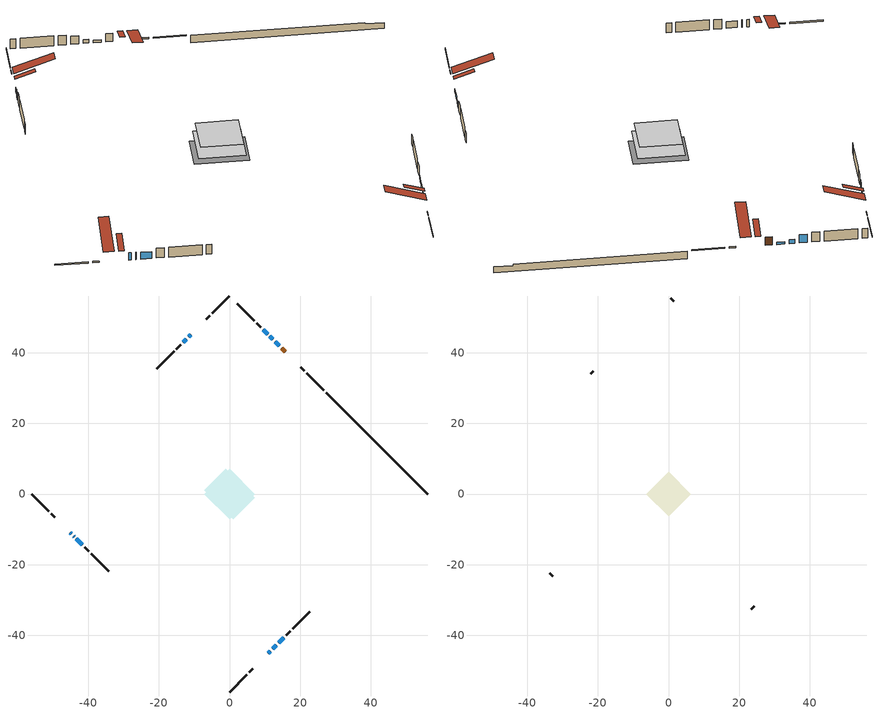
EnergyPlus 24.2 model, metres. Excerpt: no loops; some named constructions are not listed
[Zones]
conditioned space
 floor adiabatic (AdiabaticFloorConstruction): -7.08,0 0,7.08 7.08,0 0,-7.08 z0.9
 floor foundation (Slab1 construction): -7.17,1.09 -1.09,7.17 7.17,-1.09 1.09,-7.17 z-0.98
 wall outside (RimJoist1 construction): 0,-56.08 4.95,-51.14 / -56.08,0 -51.14,-4.95 / 0,56.08 -4.95,51.14 / 26.76,29.32 21.81,34.27 z0.9:1.2
 wall outside (RimJoist2 construction): 5.6,-50.48 6.53,-49.55 / -50.48,-5.6 -49.55,-6.53 / -5.6,50.48 -6.53,49.55 / 21.16,34.93 20.23,35.86 z0.9:1.2
 wall outside (AdiabaticWallConstruction 1): 15.83,40.25 14.79,41.29 z0.9:2.93
 wall outside (AdiabaticWallConstruction): -45.15,-10.93 -44.77,-11.31 / -44.12,-11.97 -44.01,-12.08 z0.9:2.73; 14.14,41.94 12.92,43.16 / 10.93,-45.15 11.54,-44.54 z0.9:1.49; 12.26,43.82 11.45,44.63 z0.9:1.84; 10.8,45.28 9.57,46.51 z0.9:2.93; -10.93,45.15 -11.53,44.55 / 12.2,-43.88 13.22,-42.86 z0.9:1.87; -12.18,43.9 -13.17,42.91 / -43.35,-12.73 -41.72,-14.37 z0.9:2.6; 13.88,-42.2 15.35,-40.73 z0.9:1.61
 wall outside (Wall1 construction): 16.01,-40.07 17.2,-38.89 / -41.06,-15.02 -39.87,-16.21 / -13.83,42.25 -15.01,41.07 / 8.92,47.16 7.73,48.35 z0.9:3.34
 wall outside (Wall2 construction): 17.85,-38.23 22.8,-33.28 / -39.22,-16.87 -34.27,-21.81 / -15.67,40.41 -20.62,35.46 / 7.07,49.01 2.13,53.96 z0.9:3.34
 wall foundation (FoundationWall1 construction): 27.42,28.67,-0.98 27.42,28.67,0.9 53.21,2.87,0.9 53.21,2.87,0.53 56.08,0,0.53 56.08,0,-0.98
 window (WindowConstruction 7): -45.15,-10.93 -44.77,-11.31 z0.9:2.73
 window (WindowConstruction 9): 14.14,41.94 12.92,43.16 z0.9:1.49
 window (WindowConstruction 10): 10.93,-45.15 11.54,-44.54 z0.9:1.49
 window (WindowConstruction 8): -44.11,-11.97 -44.01,-12.07 z0.9:2.73
 window (WindowConstruction): 12.26,43.82 11.45,44.63 z0.9:1.84
 window (WindowConstruction 1): 10.8,45.28 9.57,46.51 z0.9:2.93
 window (WindowConstruction 2): -10.93,45.15 -11.53,44.56 z0.9:1.87
 window (WindowConstruction 3): -12.18,43.9 -13.17,42.91 z0.9:2.6
 window (WindowConstruction 4): 12.2,-43.88 13.22,-42.86 z0.9:1.87
 window (WindowConstruction 5): 13.88,-42.2 15.35,-40.73 z0.9:1.61
 window (WindowConstruction 6): -43.35,-12.73 -41.72,-14.37 z0.9:2.6
 door (Door): 15.83,40.26 14.79,41.29 z0.9:2.93
 ceiling adiabatic (AdiabaticFloorConstruction): 0,-7.08 7.08,0 0,7.08 -7.08,0 z0.9
 roof outside (Roof2 construction): 10.28,-45.81,3.34 7.22,-42.75,4.78 6.41,-43.55,4.78 9.47,-46.61,3.34; -45.81,-10.28,3.34 -42.75,-7.22,4.78 -43.55,-6.41,4.78 -46.61,-9.47,3.34; -10.28,45.81,3.34 -7.22,42.75,4.78 -6.41,43.55,4.78 -9.47,46.61,3.34; 16.48,39.6,3.34 13.42,36.54,4.78 14.23,35.73,4.78 17.29,38.79,3.34
attic - vented
 floor to conditioned space (Floor1 construction Reversed): -6.32,0 0,6.32 6.32,0 0,-6.32 z3.34
 wall outside (Wall3 construction): 23.46,-32.62 24.27,-31.81 / -33.61,-22.47 -32.8,-23.28 / -21.28,34.81 -22.09,33.99 / 1.47,54.61 0.66,55.42 z0.9:3.34
 roof outside (Roof1 construction): 8.81,-47.27,3.34 2.66,-41.11,6.24 1.03,-42.74,6.24 7.19,-48.89,3.34; -47.27,-8.81,3.34 -41.11,-2.66,6.24 -42.74,-1.03,6.24 -48.89,-7.19,3.34; -8.81,47.27,3.34 -2.66,41.11,6.24 -1.03,42.74,6.24 -7.19,48.89,3.34; 17.95,38.13,3.34 11.79,31.98,6.24 13.41,30.36,6.24 19.57,36.51,3.34
[Material] Roughness=Rough; Thermal Absorptance=0.9
Name | Thickness {m} | Conductivity {W/m-K} | Density {kg/m3} | Specific Heat {J/kg-K} | Solar Absorptance | Visible Absorptance
ceiling stud and cavity | 0.1397 | 0.0759935 | 65.682 | 1177.47 | 0.7 | 0.7
gypsum board | 0.0127 | 0.160291 | 801 | 837.4 | 0.6 | 0.6
[Construction]
Floor1 construction: ceiling stud and cavity, gypsum board
[EnergyManagementSystem:OutputVariable] Type of Data in Variable=Summed; Update Frequency=ZoneTimestep; Units=J
Name | EMS Variable | EMS Program or Subroutine
Energy Management System Output Variable 35 | loads_clg_floors | component_loads_program
Energy Management System Output Variable 36 | loads_clg_slabs | component_loads_program
Energy Management System Output Variable 37 | loads_clg_internal_mass | component_loads_program
Energy Management System Output Variable 38 | loads_clg_infil | component_loads_program
Energy Management System Output Variable 39 | loads_clg_natvent | component_loads_program
Energy Management System Output Variable 40 | loads_clg_mechvent | component_loads_program
Energy Management System Output Variable 41 | loads_clg_whf | component_loads_program
Energy Management System Output Variable 42 | loads_clg_ducts | component_loads_program
Energy Management System Output Variable 43 | loads_clg_intgains | component_loads_program
Energy Management System Output Variable 44 | loads_clg_lighting | component_loads_program
Energy Management System Output Variable 45 | loads_htg_tot | total_loads_program
Energy Management System Output Variable 46 | loads_clg_tot | total_loads_program
[Schedule:Day:Interval]
interior lighting schedule day: No, 01:00, 0.108182, 04:00, 0.0901515, 05:00, 0.0991667, 06:00, 0.162273, 07:00, 0.270455, 08:00, 0.342576, 10:00, 0.369621, 11:00, 0.351591, 12:00, 0.333561, 13:00, 0.324545, 14:00, 0.31553, 15:00, 0.333561, 16:00, 0.369621, 17:00, 0.450758, 18:00, 0.585985, 19:00, 0.775303, 20:00, 0.955606, 21:00, 0.991667, 22:00, 0.712197, 23:00, 0.360606, 24:00, 0.162273
interior lighting schedule day 1: No, 01:00, 0.100909, 04:00, 0.0840909, 05:00, 0.0925, 06:00, 0.151364, 07:00, 0.252273, 08:00, 0.319545, 10:00, 0.344773, 11:00, 0.327955, 12:00, 0.311136, 13:00, 0.302727, 14:00, 0.294318, 15:00, 0.311136, 16:00, 0.344773, 17:00, 0.420455, 18:00, 0.546591, 19:00, 0.723182, 20:00, 0.891364, 21:00, 0.925, 22:00, 0.664318, 23:00, 0.336364, 24:00, 0.151364
interior lighting schedule day 2: No, 01:00, 0.0927273, 04:00, 0.0772727, 05:00, 0.085, 06:00, 0.139091, 07:00, 0.231818, 08:00, 0.293636, 10:00, 0.316818, 11:00, 0.301364, 12:00, 0.285909, 13:00, 0.278182, 14:00, 0.270455, 15:00, 0.285909, 16:00, 0.316818, 17:00, 0.386364, 18:00, 0.502273, 19:00, 0.664545, 20:00, 0.819091, 21:00, 0.85, 22:00, 0.610455, 23:00, 0.309091, 24:00, 0.139091
interior lighting schedule day 3: No, 01:00, 0.0845455, 04:00, 0.0704545, 05:00, 0.0775, 06:00, 0.126818, 07:00, 0.211364, 08:00, 0.267727, 10:00, 0.288864, 11:00, 0.274773, 12:00, 0.260682, 13:00, 0.253636, 14:00, 0.246591, 15:00, 0.260682, 16:00, 0.288864, 17:00, 0.352273, 18:00, 0.457955, 19:00, 0.605909, 20:00, 0.746818, 21:00, 0.775, 22:00, 0.556591, 23:00, 0.281818, 24:00, 0.126818
interior lighting schedule day 4: No, 01:00, 0.0763636, 04:00, 0.0636364, 05:00, 0.07, 06:00, 0.114545, 07:00, 0.190909, 08:00, 0.241818, 10:00, 0.260909, 11:00, 0.248182, 12:00, 0.235455, 13:00, 0.229091, 14:00, 0.222727, 15:00, 0.235455, 16:00, 0.260909, 17:00, 0.318182, 18:00, 0.413636, 19:00, 0.547273, 20:00, 0.674545, 21:00, 0.7, 22:00, 0.502727, 23:00, 0.254545, 24:00, 0.114545
interior lighting schedule day 5: No, 01:00, 0.0727273, 04:00, 0.0606061, 05:00, 0.0666667, 06:00, 0.109091, 07:00, 0.181818, 08:00, 0.230303, 10:00, 0.248485, 11:00, 0.236364, 12:00, 0.224242, 13:00, 0.218182, 14:00, 0.212121, 15:00, 0.224242, 16:00, 0.248485, 17:00, 0.30303, 18:00, 0.393939, 19:00, 0.521212, 20:00, 0.642424, 21:00, 0.666667, 22:00, 0.478788, 23:00, 0.242424, 24:00, 0.109091
interior lighting schedule day 6: No, 01:00, 0.0745455, 04:00, 0.0621212, 05:00, 0.0683333, 06:00, 0.111818, 07:00, 0.186364, 08:00, 0.236061, 10:00, 0.254697, 11:00, 0.242273, 12:00, 0.229848, 13:00, 0.223636, 14:00, 0.217424, 15:00, 0.229848, 16:00, 0.254697, 17:00, 0.310606, 18:00, 0.403788, 19:00, 0.534242, 20:00, 0.658485, 21:00, 0.683333, 22:00, 0.490758, 23:00, 0.248485, 24:00, 0.111818
interior lighting schedule day 7: No, 01:00, 0.08, 04:00, 0.0666667, 05:00, 0.0733333, 06:00, 0.12, 07:00, 0.2, 08:00, 0.253333, 10:00, 0.273333, 11:00, 0.26, 12:00, 0.246667, 13:00, 0.24, 14:00, 0.233333, 15:00, 0.246667, 16:00, 0.273333, 17:00, 0.333333, 18:00, 0.433333, 19:00, 0.573333, 20:00, 0.706667, 21:00, 0.733333, 22:00, 0.526667, 23:00, 0.266667, 24:00, 0.12
interior lighting schedule day 8: No, 01:00, 0.0890909, 04:00, 0.0742424, 05:00, 0.0816667, 06:00, 0.133636, 07:00, 0.222727, 08:00, 0.282121, 10:00, 0.304394, 11:00, 0.289545, 12:00, 0.274697, 13:00, 0.267273, 14:00, 0.259848, 15:00, 0.274697, 16:00, 0.304394, 17:00, 0.371212, 18:00, 0.482576, 19:00, 0.638485, 20:00, 0.78697, 21:00, 0.816667, 22:00, 0.586515, 23:00, 0.29697, 24:00, 0.133636
interior lighting schedule day 9: No, 01:00, 0.0972727, 04:00, 0.0810606, 05:00, 0.0891667, 06:00, 0.145909, 07:00, 0.243182, 08:00, 0.30803, 10:00, 0.332348, 11:00, 0.316136, 12:00, 0.299924, 13:00, 0.291818, 14:00, 0.283712, 15:00, 0.299924, 16:00, 0.332348, 17:00, 0.405303, 18:00, 0.526894, 19:00, 0.697121, 20:00, 0.859242, 21:00, 0.891667, 22:00, 0.640379, 23:00, 0.324242, 24:00, 0.145909
interior lighting schedule day 10: No, 01:00, 0.105455, 04:00, 0.0878788, 05:00, 0.0966667, 06:00, 0.158182, 07:00, 0.263636, 08:00, 0.333939, 10:00, 0.360303, 11:00, 0.342727, 12:00, 0.325152, 13:00, 0.316364, 14:00, 0.307576, 15:00, 0.325152, 16:00, 0.360303, 17:00, 0.439394, 18:00, 0.571212, 19:00, 0.755758, 20:00, 0.931515, 21:00, 0.966667, 22:00, 0.694242, 23:00, 0.351515, 24:00, 0.158182
interior lighting schedule day 11: No, 01:00, 0.109091, 04:00, 0.0909091, 05:00, 0.1, 06:00, 0.163636, 07:00, 0.272727, 08:00, 0.345455, 10:00, 0.372727, 11:00, 0.354545, 12:00, 0.336364, 13:00, 0.327273, 14:00, 0.318182, 15:00, 0.336364, 16:00, 0.372727, 17:00, 0.454545, 18:00, 0.590909, 19:00, 0.781818, 20:00, 0.963636, 21:00, 1, 22:00, 0.718182, 23:00, 0.363636, 24:00, 0.163636
interior lighting schedule default day; occupants schedule default day; clothes dryer schedule default day; cooking range schedule default day; mech vent range fan 0 schedule default day; misc plug loads schedule default day; general water use schedule default day; heating setpoint default day; cooling setpoint default day; clothes dryer exhaust 0 schedule default day; cooling season schedule day; cooling season schedule day 2; cooling season schedule default day; exterior lighting schedule default day; natural vent schedule default day: No, 24:00, 0
occupants schedule day: No, 05:00, 0.426829, 06:00, 0.719512, 07:00, 1, 08:00, 0.670732, 09:00, 0.329268, 14:00, 0.170732, 15:00, 0.231707, 16:00, 0.329268, 17:00, 0.5, 18:00, 0.670732, 19:00, 0.829268, 21:00, 1, 22:00, 0.853659, 23:00, 0.646341, 24:00, 0.426829
clothes dryer schedule day; clothes dryer exhaust 0 schedule day: No, 01:00, 0.123457, 02:00, 0.0740741, 03:00, 0.0493827, 04:00, 0.0246914, 05:00, 0.0493827, 06:00, 0.0740741, 07:00, 0.197531, 08:00, 0.395062, 09:00, 0.592593, 10:00, 0.839506, 11:00, 0.962963, 12:00, 1, 13:00, 0.91358, 14:00, 0.82716, 15:00, 0.716049, 16:00, 0.753086, 17:00, 0.679012, 18:00, 0.666667, 20:00, 0.62963, 21:00, 0.641975, 22:00, 0.666667, 23:00, 0.54321, 24:00, 0.296296
cooking range schedule day: No, 05:00, 0.0597015, 06:00, 0.11194, 07:00, 0.171642, 08:00, 0.291045, 11:00, 0.343284, 12:00, 0.402985, 13:00, 0.462687, 14:00, 0.343284, 15:00, 0.291045, 16:00, 0.402985, 17:00, 0.567164, 18:00, 1, 19:00, 0.850746, 20:00, 0.432836, 21:00, 0.291045, 22:00, 0.231343, 23:00, 0.171642, 24:00, 0.11194
mech vent range fan 0 schedule day: No, 18:00, 0, 19:00, 1, 20:00, 0.2, 24:00, 0
misc plug loads schedule day: No, 06:00, 0.705882, 07:00, 0.745098, 08:00, 0.803922, 15:00, 0.823529, 16:00, 0.862745, 17:00, 0.921569, 18:00, 0.980392, 19:00, 1, 20:00, 0.980392, 21:00, 0.941176, 22:00, 0.862745, 23:00, 0.784314, 24:00, 0.72549
general water use schedule day: No, 01:00, 0.315068, 03:00, 0.287671, 04:00, 0.342466, 05:00, 0.369863, 06:00, 0.520548, 07:00, 0.60274, 08:00, 0.534247, 10:00, 0.506849, 11:00, 0.465753, 14:00, 0.479452, 15:00, 0.534247, 16:00, 0.589041, 17:00, 0.69863, 18:00, 0.876712, 19:00, 0.890411, 20:00, 0.986301, 21:00, 1, 22:00, 0.863014, 23:00, 0.616438, 24:00, 0.465753
heating setpoint day: No, 07:00, 18, 23:00, 21, 24:00, 18
cooling setpoint day: No, 24:00, 25
cooling season schedule day 1: No, 24:00, 1
exterior lighting schedule day: No, 01:00, 0.566667, 03:00, 0.524167, 05:00, 0.495833, 06:00, 0.5525, 07:00, 0.623333, 08:00, 0.580833, 09:00, 0.439167, 10:00, 0.354167, 12:00, 0.34, 13:00, 0.354167, 14:00, 0.396667, 15:00, 0.425, 16:00, 0.495833, 17:00, 0.623333, 18:00, 0.793333, 19:00, 0.906667, 20:00, 0.963333, 21:00, 0.991667, 22:00, 0.920833, 23:00, 0.793333, 24:00, 0.665833
exterior lighting schedule day 1: No, 01:00, 0.528571, 03:00, 0.488929, 05:00, 0.4625, 06:00, 0.515357, 07:00, 0.581429, 08:00, 0.541786, 09:00, 0.409643, 10:00, 0.330357, 12:00, 0.317143, 13:00, 0.330357, 14:00, 0.37, 15:00, 0.396429, 16:00, 0.4625, 17:00, 0.581429, 18:00, 0.74, 19:00, 0.845714, 20:00, 0.898571, 21:00, 0.925, 22:00, 0.858929, 23:00, 0.74, 24:00, 0.621071
exterior lighting schedule day 10: No, 01:00, 0.552381, 03:00, 0.510952, 05:00, 0.483333, 06:00, 0.538571, 07:00, 0.607619, 08:00, 0.56619, 09:00, 0.428095, 10:00, 0.345238, 12:00, 0.331429, 13:00, 0.345238, 14:00, 0.386667, 15:00, 0.414286, 16:00, 0.483333, 17:00, 0.607619, 18:00, 0.773333, 19:00, 0.88381, 20:00, 0.939048, 21:00, 0.966667, 22:00, 0.897619, 23:00, 0.773333, 24:00, 0.649048
exterior lighting schedule day 11: No, 01:00, 0.571429, 03:00, 0.528571, 05:00, 0.5, 06:00, 0.557143, 07:00, 0.628571, 08:00, 0.585714, 09:00, 0.442857, 10:00, 0.357143, 12:00, 0.342857, 13:00, 0.357143, 14:00, 0.4, 15:00, 0.428571, 16:00, 0.5, 17:00, 0.628571, 18:00, 0.8, 19:00, 0.914286, 20:00, 0.971429, 21:00, 1, 22:00, 0.928571, 23:00, 0.8, 24:00, 0.671429
exterior lighting schedule day 2: No, 01:00, 0.485714, 03:00, 0.449286, 05:00, 0.425, 06:00, 0.473571, 07:00, 0.534286, 08:00, 0.497857, 09:00, 0.376429, 10:00, 0.303571, 12:00, 0.291429, 13:00, 0.303571, 14:00, 0.34, 15:00, 0.364286, 16:00, 0.425, 17:00, 0.534286, 18:00, 0.68, 19:00, 0.777143, 20:00, 0.825714, 21:00, 0.85, 22:00, 0.789286, 23:00, 0.68, 24:00, 0.570714
exterior lighting schedule day 3: No, 01:00, 0.442857, 03:00, 0.409643, 05:00, 0.3875, 06:00, 0.431786, 07:00, 0.487143, 08:00, 0.453929, 09:00, 0.343214, 10:00, 0.276786, 12:00, 0.265714, 13:00, 0.276786, 14:00, 0.31, 15:00, 0.332143, 16:00, 0.3875, 17:00, 0.487143, 18:00, 0.62, 19:00, 0.708571, 20:00, 0.752857, 21:00, 0.775, 22:00, 0.719643, 23:00, 0.62, 24:00, 0.520357
exterior lighting schedule day 4: No, 01:00, 0.4, 03:00, 0.37, 05:00, 0.35, 06:00, 0.39, 07:00, 0.44, 08:00, 0.41, 09:00, 0.31, 10:00, 0.25, 12:00, 0.24, 13:00, 0.25, 14:00, 0.28, 15:00, 0.3, 16:00, 0.35, 17:00, 0.44, 18:00, 0.56, 19:00, 0.64, 20:00, 0.68, 21:00, 0.7, 22:00, 0.65, 23:00, 0.56, 24:00, 0.47
exterior lighting schedule day 5: No, 01:00, 0.380952, 03:00, 0.352381, 05:00, 0.333333, 06:00, 0.371429, 07:00, 0.419048, 08:00, 0.390476, 09:00, 0.295238, 10:00, 0.238095, 12:00, 0.228571, 13:00, 0.238095, 14:00, 0.266667, 15:00, 0.285714, 16:00, 0.333333, 17:00, 0.419048, 18:00, 0.533333, 19:00, 0.609524, 20:00, 0.647619, 21:00, 0.666667, 22:00, 0.619048, 23:00, 0.533333, 24:00, 0.447619
exterior lighting schedule day 6: No, 01:00, 0.390476, 03:00, 0.36119, 05:00, 0.341667, 06:00, 0.380714, 07:00, 0.429524, 08:00, 0.400238, 09:00, 0.302619, 10:00, 0.244048, 12:00, 0.234286, 13:00, 0.244048, 14:00, 0.273333, 15:00, 0.292857, 16:00, 0.341667, 17:00, 0.429524, 18:00, 0.546667, 19:00, 0.624762, 20:00, 0.66381, 21:00, 0.683333, 22:00, 0.634524, 23:00, 0.546667, 24:00, 0.45881
exterior lighting schedule day 7: No, 01:00, 0.419048, 03:00, 0.387619, 05:00, 0.366667, 06:00, 0.408571, 07:00, 0.460952, 08:00, 0.429524, 09:00, 0.324762, 10:00, 0.261905, 12:00, 0.251429, 13:00, 0.261905, 14:00, 0.293333, 15:00, 0.314286, 16:00, 0.366667, 17:00, 0.460952, 18:00, 0.586667, 19:00, 0.670476, 20:00, 0.712381, 21:00, 0.733333, 22:00, 0.680952, 23:00, 0.586667, 24:00, 0.492381
exterior lighting schedule day 8: No, 01:00, 0.466667, 03:00, 0.431667, 05:00, 0.408333, 06:00, 0.455, 07:00, 0.513333, 08:00, 0.478333, 09:00, 0.361667, 10:00, 0.291667, 12:00, 0.28, 13:00, 0.291667, 14:00, 0.326667, 15:00, 0.35, 16:00, 0.408333, 17:00, 0.513333, 18:00, 0.653333, 19:00, 0.746667, 20:00, 0.793333, 21:00, 0.816667, 22:00, 0.758333, 23:00, 0.653333, 24:00, 0.548333
exterior lighting schedule day 9: No, 01:00, 0.509524, 03:00, 0.47131, 05:00, 0.445833, 06:00, 0.496786, 07:00, 0.560476, 08:00, 0.522262, 09:00, 0.394881, 10:00, 0.318452, 12:00, 0.305714, 13:00, 0.318452, 14:00, 0.356667, 15:00, 0.382143, 16:00, 0.445833, 17:00, 0.560476, 18:00, 0.713333, 19:00, 0.815238, 20:00, 0.86619, 21:00, 0.891667, 22:00, 0.827976, 23:00, 0.713333, 24:00, 0.59869
[Schedule:Week:Daily]
heating setpoint Week Rule - Jan1-Dec31: heating setpoint day, heating setpoint day, heating setpoint day, heating setpoint day, heating setpoint day, heating setpoint day, heating setpoint day, heating setpoint default day, heating setpoint default day, heating setpoint default day, heating setpoint default day, heating setpoint default day
cooling setpoint Week Rule - Jan1-Dec31: cooling setpoint day, cooling setpoint day, cooling setpoint day, cooling setpoint day, cooling setpoint day, cooling setpoint day, cooling setpoint day, cooling setpoint default day, cooling setpoint default day, cooling setpoint default day, cooling setpoint default day, cooling setpoint default day
clothes dryer exhaust 0 schedule Week Rule - Jan1-Dec31: clothes dryer exhaust 0 schedule day, clothes dryer exhaust 0 schedule day, clothes dryer exhaust 0 schedule day, clothes dryer exhaust 0 schedule day, clothes dryer exhaust 0 schedule day, clothes dryer exhaust 0 schedule day, clothes dryer exhaust 0 schedule day, clothes dryer exhaust 0 schedule default day, clothes dryer exhaust 0 schedule default day, clothes dryer exhaust 0 schedule default day, clothes dryer exhaust 0 schedule default day, clothes dryer exhaust 0 schedule default day
cooling season schedule Week Rule - Jan1-May26: cooling season schedule day, cooling season schedule day, cooling season schedule day, cooling season schedule day, cooling season schedule day, cooling season schedule day, cooling season schedule day, cooling season schedule default day, cooling season schedule default day, cooling season schedule default day, cooling season schedule default day, cooling season schedule default day
cooling season schedule Week Rule - May27-Jun2: cooling season schedule day, cooling season schedule day, cooling season schedule day, cooling season schedule day, cooling season schedule day, cooling season schedule day 1, cooling season schedule day 1, cooling season schedule default day, cooling season schedule default day, cooling season schedule default day, cooling season schedule default day, cooling season schedule default day
cooling season schedule Week Rule - Jun3-Aug25: cooling season schedule day 1, cooling season schedule day 1, cooling season schedule day 1, cooling season schedule day 1, cooling season schedule day 1, cooling season schedule day 1, cooling season schedule day 1, cooling season schedule default day, cooling season schedule default day, cooling season schedule default day, cooling season schedule default day, cooling season schedule default day
cooling season schedule Week Rule - Aug26-Sep1: cooling season schedule day 1, cooling season schedule day 1, cooling season schedule day 1, cooling season schedule day 1, cooling season schedule day 1, cooling season schedule day 1, cooling season schedule day 2, cooling season schedule default day, cooling season schedule default day, cooling season schedule default day, cooling season schedule default day, cooling season schedule default day
cooling season schedule Week Rule - Sep2-Dec31: cooling season schedule day 2, cooling season schedule day 2, cooling season schedule day 2, cooling season schedule day 2, cooling season schedule day 2, cooling season schedule day 2, cooling season schedule day 2, cooling season schedule default day, cooling season schedule default day, cooling season schedule default day, cooling season schedule default day, cooling season schedule default day
exterior lighting schedule Week Rule - Sep2-Sep29: exterior lighting schedule day 8, exterior lighting schedule day 8, exterior lighting schedule day 8, exterior lighting schedule day 8, exterior lighting schedule day 8, exterior lighting schedule day 8, exterior lighting schedule day 8, exterior lighting schedule default day, exterior lighting schedule default day, exterior lighting schedule default day, exterior lighting schedule default day, exterior lighting schedule default day
exterior lighting schedule Week Rule - Sep30-Oct6: exterior lighting schedule day 8, exterior lighting schedule day 9, exterior lighting schedule day 9, exterior lighting schedule day 9, exterior lighting schedule day 9, exterior lighting schedule day 9, exterior lighting schedule day 9, exterior lighting schedule default day, exterior lighting schedule default day, exterior lighting schedule default day, exterior lighting schedule default day, exterior lighting schedule default day
exterior lighting schedule Week Rule - Oct7-Oct27: exterior lighting schedule day 9, exterior lighting schedule day 9, exterior lighting schedule day 9, exterior lighting schedule day 9, exterior lighting schedule day 9, exterior lighting schedule day 9, exterior lighting schedule day 9, exterior lighting schedule default day, exterior lighting schedule default day, exterior lighting schedule default day, exterior lighting schedule default day, exterior lighting schedule default day
exterior lighting schedule Week Rule - Oct28-Nov3: exterior lighting schedule day 9, exterior lighting schedule day 9, exterior lighting schedule day 9, exterior lighting schedule day 9, exterior lighting schedule day 10, exterior lighting schedule day 10, exterior lighting schedule day 10, exterior lighting schedule default day, exterior lighting schedule default day, exterior lighting schedule default day, exterior lighting schedule default day, exterior lighting schedule default day
exterior lighting schedule Week Rule - Nov4-Nov24: exterior lighting schedule day 10, exterior lighting schedule day 10, exterior lighting schedule day 10, exterior lighting schedule day 10, exterior lighting schedule day 10, exterior lighting schedule day 10, exterior lighting schedule day 10, exterior lighting schedule default day, exterior lighting schedule default day, exterior lighting schedule default day, exterior lighting schedule default day, exterior lighting schedule default day
exterior lighting schedule Week Rule - Nov25-Dec1: exterior lighting schedule day 10, exterior lighting schedule day 10, exterior lighting schedule day 10, exterior lighting schedule day 10, exterior lighting schedule day 10, exterior lighting schedule day 10, exterior lighting schedule day 11, exterior lighting schedule default day, exterior lighting schedule default day, exterior lighting schedule default day, exterior lighting schedule default day, exterior lighting schedule default day
exterior lighting schedule Week Rule - Dec2-Dec31: exterior lighting schedule day 11, exterior lighting schedule day 11, exterior lighting schedule day 11, exterior lighting schedule day 11, exterior lighting schedule day 11, exterior lighting schedule day 11, exterior lighting schedule day 11, exterior lighting schedule default day, exterior lighting schedule default day, exterior lighting schedule default day, exterior lighting schedule default day, exterior lighting schedule default day
natural vent schedule Week Rule - Jan1-Dec31: natural vent schedule default day, natural vent schedule default day, natural vent schedule default day, natural vent schedule default day, natural vent schedule default day, natural vent schedule default day, natural vent schedule default day, natural vent schedule default day, natural vent schedule default day, natural vent schedule default day, natural vent schedule default day, natural vent schedule default day
[Schedule:Year]
heating setpoint: heating setpoint Week Rule - Jan1-Dec31, 1, 1, 12, 31
cooling setpoint: cooling setpoint Week Rule - Jan1-Dec31, 1, 1, 12, 31
clothes dryer exhaust 0 schedule: clothes dryer exhaust 0 schedule Week Rule - Jan1-Dec31, 1, 1, 12, 31
cooling season schedule: cooling season schedule Week Rule - Jan1-May26, 1, 1, 5, 26, cooling season schedule Week Rule - May27-Jun2, 5, 27, 6, 2, cooling season schedule Week Rule - Jun3-Aug25, 6, 3, 8, 25, cooling season schedule Week Rule - Aug26-Sep1, 8, 26, 9, 1, cooling season schedule Week Rule - Sep2-Dec31, 9, 2, 12, 31
natural vent schedule: natural vent schedule Week Rule - Jan1-Dec31, 1, 1, 12, 31
